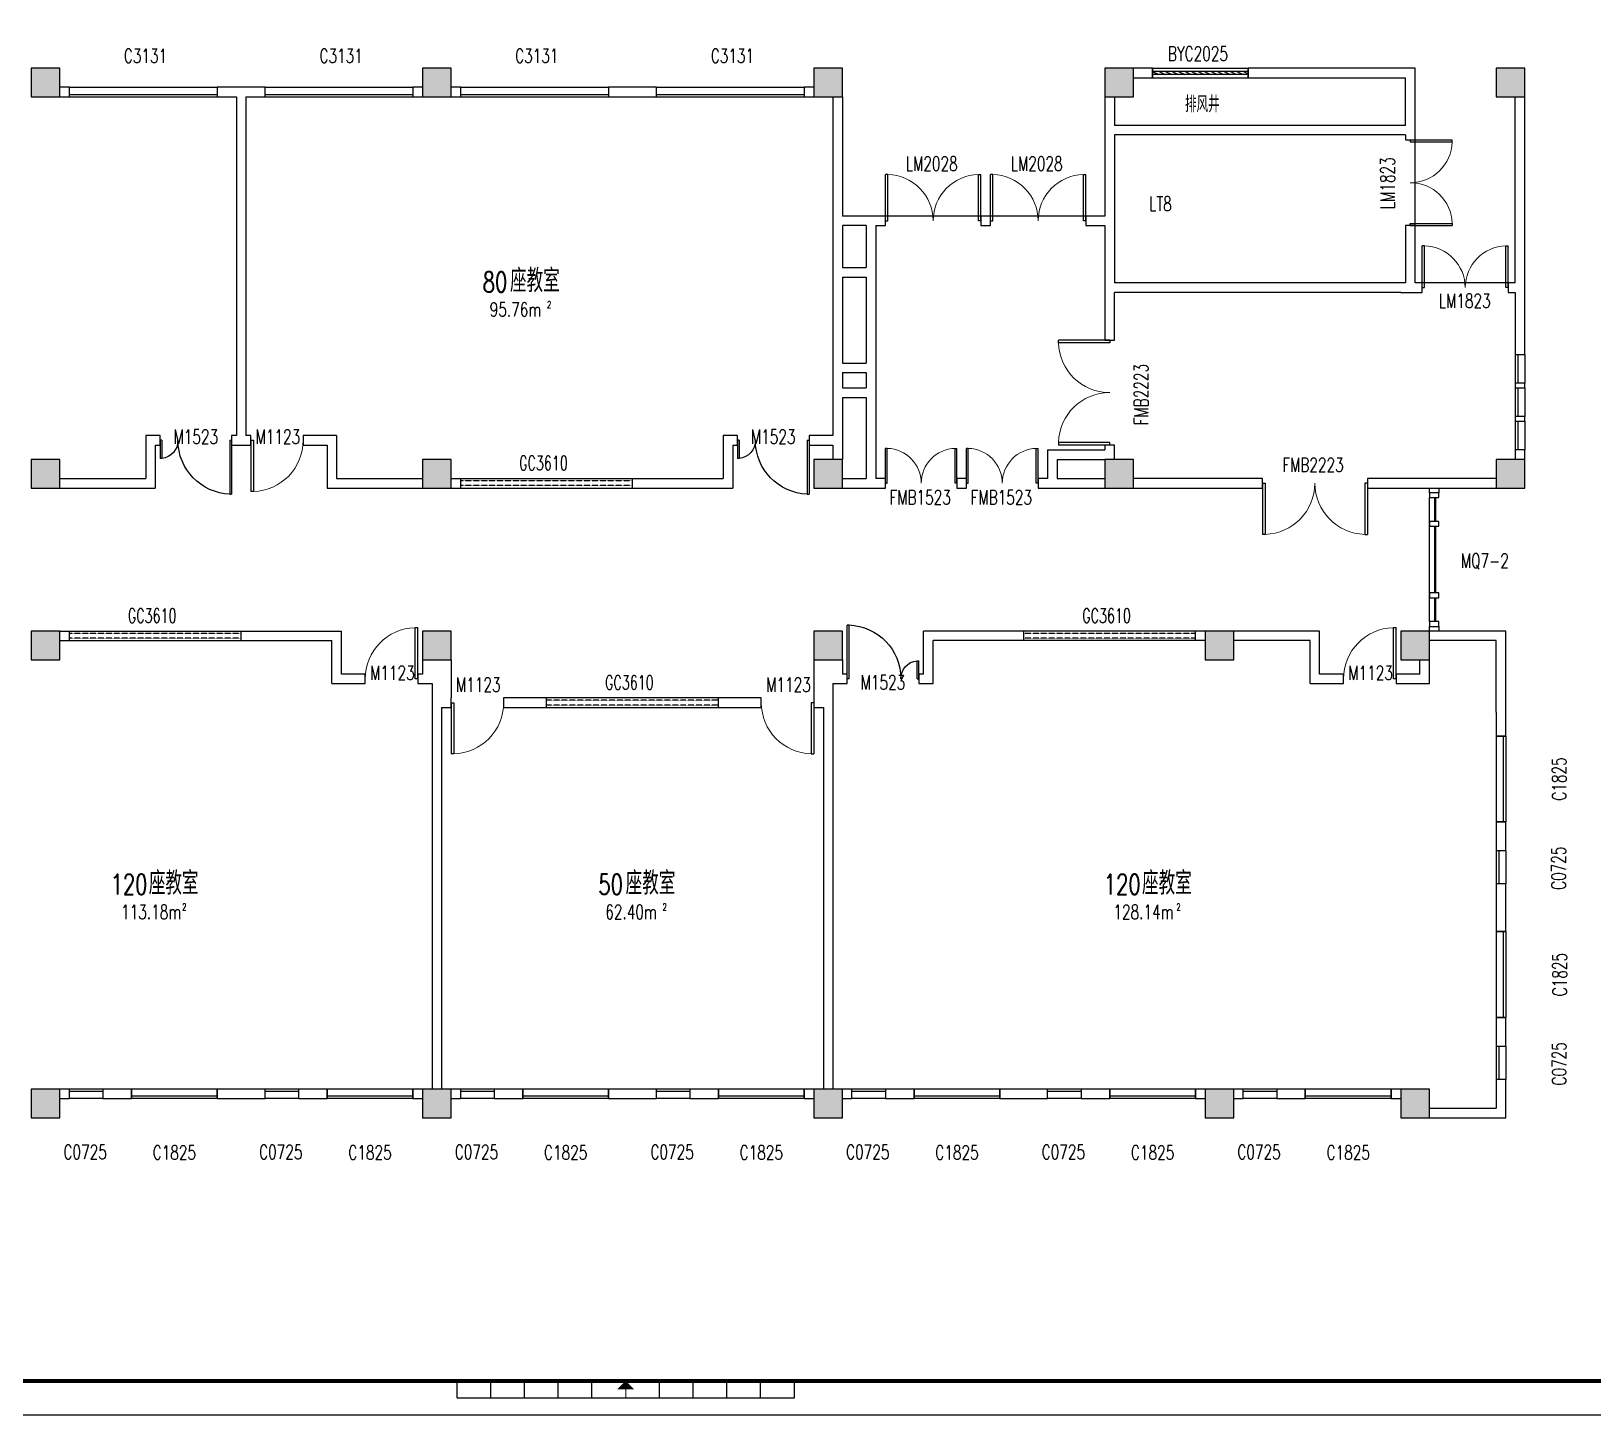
# Model space of a CAD drawing. Header units: millimetres. Extents: x 0 to 180559, y 0 to 202470.
# Drawn here: x 29574 to 62297, y 74857 to 103860 of the extents above; entities that cross this region are included whole.
import ezdxf
from ezdxf.enums import TextEntityAlignment as Align

# ---------------------------------------------------------------- set-up
doc = ezdxf.new("R2010")
doc.units = ezdxf.units.MM
doc.linetypes.add('DASH', pattern=[0.35, 0.25, -0.1])
for name, color, linetype in [('3T_BAR', 7, 'Continuous'), ('COLUMN', 242, 'Continuous'), ('CURTWALL', 122, 'Continuous'), ('DOOR', 242, 'Continuous'), ('DOOR_FIRE', 4, 'Continuous'), ('DOOR_FIRE_TEXT', 7, 'Continuous'), ('FRAME', 7, 'Continuous'), ('PUB_HATCH', 8, 'Continuous'), ('SPACE', 7, 'Continuous'), ('WALL', 152, 'Continuous'), ('WINDOW', 122, 'Continuous'), ('WINDOW_TEXT', 7, 'Continuous')]:
    doc.layers.add(name, color=color, linetype=linetype)
doc.styles.add('_TCH_SPACE', font='SIMPLEX', dxfattribs={"height": 5, "bigfont": 'GBCBIG'})
doc.styles.add('_TCH_WINDOW', font='SIMPLEX', dxfattribs={"height": 3.5, "bigfont": 'GBCBIG'})
doc.styles.add('TKZ1_tjhts.shx', font='tjromant.shx', dxfattribs={"bigfont": 'tjhts.shx'})
doc.styles.add('仿宋单线', font='tjromans.shx', dxfattribs={"width": 0.65, "bigfont": 'tjhztxt.shx'})

# ---------------------------------------------------------------- blocks, each defined once
blk = doc.blocks.new('TJAD_TK_A0_A')
at = {"layer": 'FRAME'}
for p, q in [((544.38, 5.11), (544.38, 10.11)), ((554.38, 5.11), (554.38, 10.11)), ((564.38, 5.11), (564.38, 10.11)), ((574.38, 5.11), (574.38, 10.11)), ((584.38, 5.11), (584.38, 10.11)), ((604.38, 5.11), (604.38, 10.11)), ((614.38, 5.11), (614.38, 10.11)), ((624.38, 5.11), (624.38, 10.11)), ((634.38, 5.11), (634.38, 10.11)), ((644.38, 5.11), (644.38, 10.11)), ((544.38, 5.11), (644.38, 5.11)), ((-0.12, 0.06), (1188.88, 0.06))]:
    blk.add_line(p, q, dxfattribs=at)
at = {"layer": 'FRAME', "const_width": 1.2}
blk.add_lwpolyline([(1178.88, 10.06), (1178.88, 831.06), (24.88, 831.06), (24.88, 10.06)], close=True, dxfattribs=at)
at = {"layer": 'FRAME', "const_width": 0.3}
blk.add_lwpolyline([(594.38, 7.61), (594.38, 5.11)], dxfattribs=at)
at = {"layer": 'FRAME'}
blk.add_solid([(596.88, 7.61), (591.88, 7.61), (594.38, 10.11)], dxfattribs=at)
at = {"style": 'TKZ1_tjhts.shx'}
for tag, p, height, flags in [('ClientChinese_001', (977.79, 443.57), 5, 8), ('ClientChinese_002', (1013.71, 434.65), 5, 8), ('DescriptionChineseA_001', (1089.55, 425.89), 3.6, 8), ('RevA', (1115.23, 424.56), 3, 8), ('ProjectNameChinese_001', (992.73, 296.22), 5, 8), ('SubProjectChinese_001', (1095.02, 282.68), 3, 8), ('SubProjectNo', (1158.66, 271.34), 3, 8), ('ApprovedBy', (1120.43, 250.26), 3.6, 8), ('ApprovedBySignPos', (1139.55, 247.78), 3.6, 9), ('ReviewedBy', (1120.43, 240.36), 3.6, 8), ('ReviewedBySignPos', (1139.55, 238.08), 3.6, 9), ('CheckedBy', (1120.43, 230.63), 3.6, 8), ('CheckedBySignPos', (1138.96, 228.13), 3.6, 9), ('PrincipalInCharge1', (1120.43, 219.88), 3.6, 8), ('PrincipalInCharge1SignPos', (1138.79, 217.18), 3.6, 9), ('PrincipalInCharge2', (1120.43, 210.44), 3.6, 8), ('PrincipalInCharge2SignPos', (1138.61, 207.69), 3.6, 9), ('DisciplineResponsible1', (1120.43, 200.15), 3.6, 8), ('DisciplineResponsible1SignPos', (1139.16, 197.4), 3.6, 9), ('DisciplineResponsible2', (1120.43, 190.13), 3.6, 8), ('DisciplineResponsible2SignPos', (1138.95, 187.58), 3.6, 9), ('DesignedBy1', (1120.43, 180.47), 3.6, 8), ('DesignedBy1SignPos', (1138.5, 177.67), 3.6, 9), ('DesignedBy2', (1120.43, 169.78), 3.6, 8), ('DesignedBy2SignPos', (1138.65, 167.23), 3.6, 9), ('DrawnBy', (1120.43, 160.19), 3.6, 8), ('DrawnBySignPos', (1138.65, 157.82), 3.6, 9), ('DisciplineChinese', (1119.24, 125.84), 3.6, 8), ('StageChinese', (1158.76, 125.37), 3.6, 8), ('DisciplineEnglish', (1119.42, 122.2), 2.2, 8), ('StageEnglish', (1158.94, 121.73), 2.2, 8), ('SheetNo', (1118.87, 114.03), 3, 8), ('Rev2', (1158.86, 113.56), 3, 8)]:
    blk.add_attdef(tag, p, '', height=height, dxfattribs=dict(at, flags=flags))
at = {"style": 'TKZ1_tjhts.shx', "width": 0.7, "flags": 8}
for tag, p, height in [('DateA', (1099.36, 424.56), 3), ('ProjectNo', (1119.31, 270.56), 3), ('ApprovedByDate', (1159.94, 250.39), 3.6), ('ReviewedByDate', (1159.94, 241), 3.6), ('CheckedByDate', (1159.94, 230.41), 3.6), ('PrincipalInCharge1Date', (1159.94, 220.36), 3.6), ('PrincipalInCharge2Date', (1159.94, 210.61), 3.6), ('DisciplineResponsible1Date', (1159.94, 200.05), 3.6), ('DisciplineResponsible2Date', (1159.94, 190.43), 3.6), ('DesignedBy1Date', (1159.94, 179.93), 3.6), ('DesignedBy2Date', (1159.94, 169.41), 3.6), ('DrawnByDate', (1159.94, 159.78), 3.6)]:
    blk.add_attdef(tag, p, '', height=height, dxfattribs=at)
at = {"style": 'TKZ1_tjhts.shx', "flags": 8}
for tag, height, p in [('DescriptionEnglishA', 2.2, (1150.82, 423.33)), ('ClientEnglish', 3, (1139.46, 390.63)), ('ProjectNameEnglish', 3, (1142.02, 290.26)), ('SubProjectEnglish', 2.2, (1148.76, 279.65)), ('SheetTitleEnglish', 3, (1142.79, 135.3))]:
    blk.add_attdef(tag, text='', height=height, dxfattribs=at).set_placement(p, align=Align.MIDDLE_CENTER)
at = {"style": 'TKZ1_tjhts.shx', "flags": 9}
for tag, p in [('Electricity3SignPos', (15.68, 269.92)), ('ELV3SignPos', (23.47, 269.59)), ('Electricity2SignPos', (15.71, 253.14)), ('Electricity1SignPos', (15.63, 237.78)), ('ELV2SignPos', (23.5, 252.81)), ('ELV1SignPos', (23.42, 237.46)), ('Power3SignPos', (23.18, 205.92)), ('HVAC3SignPos', (14.96, 205.89)), ('HVAC2SignPos', (15.13, 189.18)), ('Power2SignPos', (23.38, 189.51)), ('Power1SignPos', (23.75, 173.22)), ('HVAC1SignPos', (15.89, 173.16)), ('Plumbing3SignPos', (16.07, 141.15)), ('Structure7SignPos', (23.2, 141.11)), ('Plumbing2SignPos', (14.83, 125.62)), ('Structure6SignPos', (23, 125.87)), ('Structure5SignPos', (23, 110.08)), ('Plumbing1SignPos', (15.66, 109.11)), ('Structure4SignPos', (23, 93.78)), ('Architecture3SignPos', (16.07, 77.07)), ('Structure3SignPos', (22.74, 77.47)), ('Architecture2SignPos', (15.8, 61.24)), ('Structure2SignPos', (23.12, 62.01)), ('Architecture1SignPos', (16.88, 45.06)), ('Structure1SignPos', (23.11, 45.86))]:
    blk.add_attdef(tag, p, '', height=2.5, rotation=90, dxfattribs=at)
at = {"style": 'TKZ1_tjhts.shx', "flags": 8}
blk.add_attdef('SheetTitleChinese', text='', height=5, dxfattribs=at).set_placement((1140.42, 148.12), align=Align.TOP_CENTER)
blk = doc.blocks.new('WD-HIGH')
at = {"layer": 'WINDOW'}
for p, q in [((1050564, 1525426), (1050564, 1525626)), ((1054164, 1525426), (1054164, 1525626))]:
    blk.add_line(p, q, dxfattribs=at)
at = {"layer": 'WINDOW', "linetype": 'DASH', "extrusion": (0, 0, -1)}
for p, q in [((1054164, 1525576), (1050564, 1525576)), ((1054164, 1525476), (1050564, 1525476))]:
    blk.add_line(p, q, dxfattribs=at)
at = {"layer": 'WINDOW_TEXT', "style": '仿宋单线', "width": 0.65}
blk.add_text('GC3610', height=300, dxfattribs=at).set_placement((1051788, 1525799))
blk = doc.blocks.new('$WINLIB2D$00000004')
at = {"color": 0}
for points in [[(-0.5, 0.5), (-0.5, -0.5)], [(-0.5, 0.5), (0.5, 0.5)], [(0.5, -0.5), (0.5, 0.5)], [(-0.5, 0.241), (0.5, 0.241)], [(-0.5, -0.5), (0.5, -0.5)]]:
    blk.add_lwpolyline(points, dxfattribs=at)
blk = doc.blocks.new('$DorLib2D$00000002')
for p, q in [((-0.5, 0), (-0.5, 0.4875)), ((-0.475, 0.4875), (-0.5, 0.4875)), ((-0.475, 0), (-0.475, 0.4875)), ((0.475, 0), (0.475, 0.4875)), ((0.475, 0.4875), (0.5, 0.4875)), ((0.5, 0), (0.5, 0.4875)), ((-0.5, 0), (-0.475, 0)), ((0.5, 0), (0.475, 0))]:
    blk.add_line(p, q)
at = {"lineweight": 13}
for centre, start, end in [((-0.4875, 0), 0, 88.53072), ((0.4875, 0), 91.46928, 180)]:
    blk.add_arc(centre, 0.4875, start, end, dxfattribs=at)
blk = doc.blocks.new('_FZH')
blk.add_lwpolyline([(-0.5, -0.5), (0.5, -0.5), (0.5, 0.5), (-0.5, 0.5)], close=True)
at = {"layer": 'PUB_HATCH'}
blk.add_solid([(-0.5, -0.5), (0.5, -0.5), (-0.5, 0.5), (0.5, 0.5)], dxfattribs=at)
blk = doc.blocks.new('$DorLib2D$00000001')
for p, q in [((0.45, 0.975), (0.5, 0.975)), ((0.45, 0), (0.45, 0.975)), ((0.5, 0), (0.5, 0.975)), ((0.5, 0), (0.45, 0))]:
    blk.add_line(p, q)
at = {"lineweight": 13}
blk.add_arc((0.475, 0), 0.975, 91.4693, 180, dxfattribs=at)
blk = doc.blocks.new('$DorLib2D$00000225')
at = {"color": 0}
for p, q in [((0.475, -0.001), (0.475, 0.752)), ((0.475, 0.752), (0.5, 0.752)), ((0.5, -0.001), (0.5, 0.752)), ((-0.5, 0), (-0.5, 0.252)), ((-0.475, 0.252), (-0.5, 0.252)), ((-0.475, 0), (-0.475, 0.252)), ((-0.475, 0), (-0.5, 0)), ((0.475, -0.001), (0.5, -0.001))]:
    blk.add_line(p, q, dxfattribs=at)
for centre, radius, start, end in [((0.505, -0.002), 0.755, 92.2493, 179.7238), ((-0.501, 0.003), 0.251, 359.7899, 84.0974)]:
    blk.add_arc(centre, radius, start, end, dxfattribs=at)
blk = doc.blocks.new('$WINLIB2D$00000039')
at = {"color": 0}
for points in [[(-0.5, 0.5), (-0.5, -0.5)], [(0.5, 0.5), (-0.5, 0.5)], [(0.5, -0.5), (0.5, 0.5)], [(-0.5, 0.167), (0.5, 0.167)], [(-0.384, -0.167), (-0.448, 0.167)], [(-0.316, -0.167), (-0.38, 0.167)], [(-0.248, -0.167), (-0.312, 0.167)], [(-0.18, -0.167), (-0.244, 0.167)], [(-0.112, -0.167), (-0.176, 0.167)], [(-0.044, -0.167), (-0.108, 0.167)], [(0.024, -0.167), (-0.04, 0.167)], [(0.092, -0.167), (0.028, 0.167)], [(0.16, -0.167), (0.096, 0.167)], [(0.228, -0.167), (0.164, 0.167)], [(0.296, -0.167), (0.232, 0.167)], [(0.364, -0.167), (0.3, 0.167)], [(0.432, -0.167), (0.368, 0.167)], [(0.5, -0.167), (0.436, 0.167)], [(-0.452, -0.167), (-0.5, 0.084)], [(-0.5, -0.167), (0.5, -0.167)], [(0.5, -0.5), (-0.5, -0.5)]]:
    blk.add_lwpolyline(points, dxfattribs=at)

msp = doc.modelspace()

# ---------------------------------------------------------------- linework, layer by layer
at = {"layer": '3T_BAR'}
for p, q in [((58874, 94185), (58874, 94085)), ((59074, 94185), (58874, 94185)), ((58874, 94085), (59074, 94085)), ((59074, 94085), (59074, 94185)), ((58874, 93585), (58874, 93485)), ((59074, 93585), (58874, 93585)), ((58874, 93485), (59074, 93485)), ((59074, 93485), (59074, 93585)), ((58874, 92085), (58874, 91985)), ((59074, 92085), (58874, 92085)), ((58874, 91985), (59074, 91985)), ((59074, 91985), (59074, 92085)), ((58874, 91485), (58874, 91385)), ((59074, 91485), (58874, 91485)), ((58874, 91385), (59074, 91385)), ((59074, 91385), (59074, 91485))]:
    msp.add_line(p, q, dxfattribs=at)
at = {"layer": '3T_BAR', "ltscale": 20}
msp.add_line((58874, 91485), (58874, 94085), dxfattribs=at)
for points in [[(58874, 94285), (59074, 94285), (59074, 94185), (58874, 94185)], [(58874, 91385), (59074, 91385), (59074, 91285), (58874, 91285)]]:
    msp.add_lwpolyline(points, close=True, dxfattribs=at)
at = {"layer": 'CURTWALL'}
for p, q in [((58979, 94085), (58979, 93585)), ((58999, 94085), (58999, 93585)), ((58979, 93485), (58979, 92085)), ((58999, 93485), (58999, 92085)), ((58979, 91985), (58979, 91485)), ((58999, 91985), (58999, 91485))]:
    msp.add_line(p, q, dxfattribs=at)
at = {"layer": 'WALL'}
for p, q in [((53074, 103085), (52674, 103085)), ((53074, 102885), (53074, 103085)), ((58574, 103085), (55074, 103085)), ((55074, 103085), (55074, 102885)), ((58574, 101805), (58574, 103085)), ((52674, 102885), (53074, 102885)), ((55074, 102885), (58374, 102885)), ((58374, 101885), (58374, 102885)), ((30374, 102685), (30174, 102685)), ((30174, 102485), (30374, 102485)), ((30374, 102485), (30374, 102685)), ((33974, 102685), (33474, 102685)), ((33474, 102685), (33474, 102485)), ((33474, 102485), (33874, 102485)), ((33874, 102485), (33874, 95385)), ((34474, 102685), (33974, 102685)), ((34074, 102485), (34074, 95385)), ((34074, 102485), (34474, 102485)), ((34474, 102485), (34474, 102685)), ((37774, 102685), (37574, 102685)), ((37574, 102685), (37574, 102485)), ((37574, 102485), (37774, 102485)), ((38574, 102685), (38374, 102685)), ((38374, 102485), (38574, 102485)), ((38574, 102485), (38574, 102685)), ((42674, 102685), (41674, 102685)), ((41674, 102685), (41674, 102485)), ((41674, 102485), (42674, 102485)), ((42674, 102485), (42674, 102685)), ((45974, 102685), (45774, 102685)), ((45774, 102685), (45774, 102485)), ((45774, 102485), (45974, 102485)), ((46374, 102485), (46374, 99885)), ((46574, 102485), (46574, 99985)), ((52074, 102485), (52074, 101805)), ((52274, 102485), (52274, 101885)), ((60674, 98585), (60674, 102485)), ((60874, 98485), (60874, 102485)), ((52074, 101805), (52074, 99985)), ((58374, 101885), (52274, 101885)), ((58574, 101585), (58574, 101805)), ((58374, 101685), (52274, 101685)), ((52274, 101685), (52274, 99885)), ((58374, 101685), (58374, 101585)), ((58374, 101585), (58574, 101585)), ((46374, 99885), (46374, 98805)), ((46974, 99985), (46574, 99985)), ((47474, 99985), (46974, 99985)), ((47474, 99785), (47474, 99985)), ((49674, 99985), (49474, 99985)), ((49474, 99985), (49474, 99785)), ((49674, 99785), (49674, 99985)), ((52074, 99985), (51674, 99985)), ((51674, 99985), (51674, 99785)), ((52274, 99885), (52274, 98585)), ((46574, 99785), (46574, 98905)), ((47074, 99785), (46574, 99785)), ((47074, 99785), (47074, 98905)), ((47274, 99785), (47474, 99785)), ((47274, 99785), (47274, 98805)), ((49474, 99785), (49674, 99785)), ((51674, 99785), (52074, 99785)), ((52074, 99785), (52074, 98485)), ((58574, 99785), (58374, 99785)), ((58374, 99785), (58374, 98585)), ((58574, 98585), (58574, 99785)), ((46574, 98905), (47074, 98905)), ((46374, 98805), (46374, 96805)), ((46574, 98705), (47074, 98705)), ((46574, 98705), (46574, 96905)), ((47074, 98705), (47074, 96905)), ((47274, 98805), (47274, 97405)), ((58374, 98585), (52274, 98585)), ((58724, 98585), (58574, 98585)), ((58724, 98385), (58724, 98585)), ((60674, 98585), (60524, 98585)), ((60524, 98585), (60524, 98385)), ((52074, 98485), (52074, 97385)), ((52274, 97385), (52274, 98385)), ((58274, 98385), (52274, 98385)), ((58274, 98385), (58724, 98385)), ((60524, 98385), (60674, 98385)), ((60674, 98385), (60674, 97085)), ((60874, 97085), (60874, 98485)), ((47274, 97405), (47274, 96805)), ((52074, 97385), (52274, 97385)), ((46574, 96905), (47074, 96905)), ((60674, 97085), (60874, 97085)), ((46374, 96805), (46374, 96285)), ((46574, 96705), (46934, 96705)), ((46574, 96705), (46574, 96385)), ((46934, 96705), (47074, 96705)), ((47074, 96705), (47074, 96385)), ((47274, 96805), (47274, 96285)), ((46374, 96285), (46374, 95385)), ((46574, 96385), (47074, 96385)), ((47274, 96285), (47274, 94485)), ((60874, 96485), (60674, 96485)), ((60674, 96485), (60674, 96385)), ((60674, 96385), (60874, 96385)), ((60874, 96385), (60874, 96485)), ((46574, 96185), (47074, 96185)), ((46574, 96185), (46574, 95285)), ((47074, 96185), (47074, 94485)), ((60874, 95785), (60674, 95785)), ((60674, 95785), (60674, 95685)), ((60674, 95685), (60874, 95685)), ((60874, 95685), (60874, 95785)), ((32274, 95385), (31974, 95385)), ((31974, 95385), (31974, 94485)), ((32274, 95185), (32274, 95385)), ((33874, 95385), (33774, 95385)), ((33774, 95385), (33774, 95185)), ((34174, 95385), (34074, 95385)), ((34174, 95185), (34174, 95385)), ((35974, 95385), (35274, 95385)), ((35274, 95385), (35274, 95185)), ((35974, 95385), (35974, 94485)), ((44374, 95385), (44074, 95385)), ((44074, 95385), (44074, 94485)), ((44374, 95185), (44374, 95385)), ((46374, 95385), (45874, 95385)), ((45874, 95385), (45874, 95185)), ((46574, 95285), (46574, 94885)), ((32174, 95185), (32274, 95185)), ((32174, 95185), (32174, 94285)), ((33774, 95185), (33974, 95185)), ((33974, 95185), (34174, 95185)), ((35274, 95185), (35774, 95185)), ((35774, 95185), (35774, 94285)), ((44274, 95185), (44374, 95185)), ((44274, 95185), (44274, 94285)), ((45874, 95185), (46374, 95185)), ((46374, 95185), (46374, 94885)), ((50874, 95085), (52074, 95085)), ((50874, 95085), (50874, 94485)), ((52274, 95185), (52074, 95185)), ((52074, 95185), (52074, 95085)), ((52274, 94885), (52274, 95185)), ((60874, 95085), (60674, 95085)), ((60674, 95085), (60674, 94885)), ((60874, 94885), (60874, 95085)), ((51074, 94885), (52074, 94885)), ((51074, 94885), (51074, 94485)), ((30174, 94485), (31974, 94485)), ((30174, 94285), (32174, 94285)), ((35774, 94285), (37774, 94285)), ((35974, 94485), (37774, 94485)), ((38374, 94485), (44074, 94485)), ((38374, 94285), (44274, 94285)), ((46574, 94485), (47074, 94485)), ((46574, 94285), (46974, 94285)), ((46974, 94285), (47474, 94285)), ((47474, 94485), (47274, 94485)), ((47474, 94285), (47474, 94485)), ((49174, 94485), (48974, 94485)), ((48974, 94485), (48974, 94285)), ((48974, 94285), (49174, 94285)), ((49174, 94285), (49174, 94485)), ((50874, 94485), (50674, 94485)), ((50674, 94485), (50674, 94285)), ((50674, 94285), (51174, 94285)), ((51074, 94485), (52074, 94485)), ((51174, 94285), (52074, 94285)), ((55374, 94485), (52674, 94485)), ((52674, 94285), (55374, 94285)), ((55374, 94285), (55374, 94485)), ((60274, 94485), (57574, 94485)), ((57574, 94485), (57574, 94285)), ((57574, 94285), (60274, 94285)), ((30174, 91285), (36074, 91285)), ((30174, 91085), (35874, 91085)), ((35874, 90185), (35874, 91085)), ((36074, 90385), (36074, 91285)), ((48274, 90385), (48274, 91285)), ((54174, 91285), (48274, 91285)), ((48474, 90185), (48474, 91085)), ((54174, 91085), (48474, 91085)), ((56574, 91285), (54774, 91285)), ((56374, 91085), (54774, 91085)), ((56374, 90185), (56374, 91085)), ((56574, 90385), (56574, 91285)), ((60474, 91285), (58874, 91285)), ((60274, 91085), (58874, 91085)), ((60274, 89585), (60274, 91085)), ((60474, 89585), (60474, 91285)), ((37774, 90685), (37774, 90385)), ((38374, 90685), (38374, 90285)), ((45974, 90685), (45974, 90285)), ((46574, 90685), (46574, 90385)), ((58674, 90385), (58674, 90685)), ((58874, 90185), (58874, 90685)), ((36574, 90385), (36074, 90385)), ((36574, 90185), (36574, 90385)), ((37774, 90385), (37674, 90385)), ((37674, 90385), (37674, 90185)), ((46674, 90385), (46574, 90385)), ((46674, 90185), (46674, 90385)), ((48274, 90385), (48174, 90385)), ((48174, 90385), (48174, 90185)), ((57074, 90385), (56574, 90385)), ((57074, 90185), (57074, 90385)), ((58674, 90385), (58174, 90385)), ((58174, 90385), (58174, 90185)), ((35874, 90185), (36574, 90185)), ((37674, 90185), (37974, 90185)), ((37974, 90185), (37974, 89585)), ((38374, 90285), (38374, 89885)), ((45974, 90285), (45974, 89885)), ((46374, 90185), (46674, 90185)), ((46374, 90185), (46374, 89585)), ((48174, 90185), (48474, 90185)), ((56374, 90185), (57074, 90185)), ((58174, 90185), (58874, 90185)), ((38174, 89685), (38374, 89685)), ((38174, 89685), (38174, 81685)), ((38374, 89685), (38374, 89885)), ((44874, 89885), (39474, 89885)), ((39474, 89885), (39474, 89685)), ((39474, 89685), (44874, 89685)), ((44874, 89685), (44874, 89885)), ((45974, 89885), (45974, 89685)), ((45974, 89685), (46174, 89685)), ((46174, 89685), (46174, 81685)), ((37974, 89585), (37974, 81685)), ((46374, 89585), (46374, 81685)), ((60274, 89585), (60274, 89085)), ((60474, 89085), (60474, 89585)), ((60274, 89085), (60474, 89085)), ((60474, 87285), (60274, 87285)), ((60274, 87285), (60274, 86685)), ((60474, 86685), (60474, 87285)), ((60274, 86685), (60474, 86685)), ((60474, 85985), (60274, 85985)), ((60274, 85985), (60274, 84985)), ((60474, 84985), (60474, 85985)), ((60274, 84985), (60474, 84985)), ((60474, 83185), (60274, 83185)), ((60274, 83185), (60274, 82585)), ((60474, 82585), (60474, 83185)), ((60274, 82585), (60474, 82585)), ((60474, 81885), (60274, 81885)), ((60274, 81885), (60274, 81285)), ((60474, 81085), (60474, 81885)), ((30374, 81685), (30174, 81685)), ((30174, 81485), (30374, 81485)), ((30374, 81485), (30374, 81685)), ((31674, 81685), (31074, 81685)), ((31074, 81685), (31074, 81485)), ((31074, 81485), (31674, 81485)), ((31674, 81485), (31674, 81685)), ((34474, 81685), (33474, 81685)), ((33474, 81685), (33474, 81485)), ((33474, 81485), (34474, 81485)), ((34474, 81485), (34474, 81685)), ((35774, 81685), (35174, 81685)), ((35174, 81685), (35174, 81485)), ((35174, 81485), (35774, 81485)), ((35774, 81485), (35774, 81685)), ((37774, 81685), (37574, 81685)), ((37574, 81685), (37574, 81485)), ((37574, 81485), (37774, 81485)), ((38574, 81685), (38374, 81685)), ((38374, 81485), (38574, 81485)), ((38574, 81485), (38574, 81685)), ((39874, 81685), (39274, 81685)), ((39274, 81685), (39274, 81485)), ((39274, 81485), (39874, 81485)), ((39874, 81485), (39874, 81685)), ((42674, 81685), (41674, 81685)), ((41674, 81685), (41674, 81485)), ((41674, 81485), (42674, 81485)), ((42674, 81485), (42674, 81685)), ((43974, 81685), (43374, 81685)), ((43374, 81685), (43374, 81485)), ((43374, 81485), (43974, 81485)), ((43974, 81485), (43974, 81685)), ((45974, 81685), (45774, 81685)), ((45774, 81685), (45774, 81485)), ((45774, 81485), (45974, 81485)), ((46774, 81685), (46574, 81685)), ((46574, 81485), (46774, 81485)), ((46774, 81485), (46774, 81685)), ((48074, 81685), (47474, 81685)), ((47474, 81685), (47474, 81485)), ((47474, 81485), (48074, 81485)), ((48074, 81485), (48074, 81685)), ((50874, 81685), (49874, 81685)), ((49874, 81685), (49874, 81485)), ((49874, 81485), (50874, 81485)), ((50874, 81485), (50874, 81685)), ((52174, 81685), (51574, 81685)), ((51574, 81685), (51574, 81485)), ((51574, 81485), (52174, 81485)), ((52174, 81485), (52174, 81685)), ((54174, 81685), (53974, 81685)), ((53974, 81685), (53974, 81485)), ((53974, 81485), (54174, 81485)), ((54974, 81685), (54774, 81685)), ((54774, 81485), (54974, 81485)), ((54974, 81485), (54974, 81685)), ((56274, 81685), (55674, 81685)), ((55674, 81685), (55674, 81485)), ((55674, 81485), (56274, 81485)), ((56274, 81485), (56274, 81685)), ((58274, 81685), (58074, 81685)), ((58074, 81685), (58074, 81485)), ((58074, 81485), (58274, 81485)), ((58874, 81285), (60274, 81285)), ((58874, 81085), (60474, 81085))]:
    msp.add_line(p, q, dxfattribs=at)
at = {"layer": 'WINDOW'}
for p, q in [((58574, 99785), (58574, 101585)), ((49474, 99985), (47474, 99985)), ((51674, 99985), (49674, 99985)), ((60524, 98585), (58724, 98585))]:
    msp.add_line(p, q, dxfattribs=at)

# ---------------------------------------------------------------- block references
at = {"layer": 'COLUMN', "xscale": 600, "yscale": 600, "zscale": 600}
for p in [(29874, 102785), (38074, 102785), (46274, 102785), (29874, 94585), (38074, 94585), (46274, 94585), (29874, 90985), (38074, 90985), (46274, 90985), (54474, 90985), (58574, 90985), (29874, 81385), (38074, 81385), (46274, 81385), (54474, 81385), (58574, 81385)]:
    msp.add_blockref('_FZH', p, dxfattribs=at)
at = {"layer": 'COLUMN', "xscale": 600, "yscale": 600, "zscale": 600, "rotation": 90}
for p in [(52374, 102785), (60574, 102785), (52374, 94585), (60574, 94585)]:
    msp.add_blockref('_FZH', p, dxfattribs=at)
at = {"layer": 'DOOR'}
ref = msp.add_blockref('$DorLib2D$00000002', (58474, 100685), dxfattribs=dict(at, xscale=-1800, yscale=-1800, zscale=-1800, rotation=89.9999999998585))
ref.add_attrib('A', 'LM1823', (58148, 100130), dxfattribs={"layer": 'WINDOW_TEXT', "ltscale": 20, "height": 297.5, "rotation": 90, "style": '_TCH_WINDOW', "width": 0.705882})
ref = msp.add_blockref('$DorLib2D$00000002', (48474, 99885), dxfattribs=dict(at, xscale=2000, yscale=-2000, zscale=2000, rotation=180))
ref.add_attrib('A', 'LM2028', (47899, 100935), dxfattribs={"layer": 'WINDOW_TEXT', "ltscale": 20, "height": 297.5, "style": '_TCH_WINDOW', "width": 0.705882})
ref = msp.add_blockref('$DorLib2D$00000002', (50674, 99885), dxfattribs=dict(at, xscale=2000, yscale=-2000, zscale=2000, rotation=180))
ref.add_attrib('A', 'LM2028', (50099, 100937), dxfattribs={"layer": 'WINDOW_TEXT', "ltscale": 20, "height": 297.5, "style": '_TCH_WINDOW', "width": 0.705882})
ref = msp.add_blockref('$DorLib2D$00000002', (59624, 98485), dxfattribs=dict(at, xscale=1800, yscale=-1800, zscale=1800, rotation=179.9999999997506))
ref.add_attrib('A', 'LM1823', (59069, 98061), dxfattribs={"layer": 'WINDOW_TEXT', "ltscale": 20, "height": 297.5, "rotation": 360, "style": '_TCH_WINDOW', "width": 0.705882})
ref = msp.add_blockref('$DorLib2D$00000225', (33024, 95285), dxfattribs=dict(at, xscale=-1500, yscale=1500, zscale=-1500, rotation=180))
ref.add_attrib('A', 'M1523', (32554, 95211), dxfattribs={"layer": 'WINDOW_TEXT', "ltscale": 20, "height": 297.5, "style": '_TCH_WINDOW', "width": 0.705882})
ref = msp.add_blockref('$DorLib2D$00000001', (34724, 95285), dxfattribs=dict(at, xscale=-1100, yscale=-1100, zscale=-1100))
ref.add_attrib('A', 'M1123', (34274, 95211), dxfattribs={"layer": 'WINDOW_TEXT', "ltscale": 20, "height": 297.5, "style": '_TCH_WINDOW', "width": 0.705882})
ref = msp.add_blockref('$DorLib2D$00000001', (37124, 90285), dxfattribs=dict(at, xscale=-1100, yscale=-1100, zscale=-1100, rotation=180))
ref.add_attrib('A', 'M1123', (36674, 90261), dxfattribs={"layer": 'WINDOW_TEXT', "ltscale": 20, "height": 297.5, "style": '_TCH_WINDOW', "width": 0.705882})
ref = msp.add_blockref('$DorLib2D$00000225', (47424, 90285), dxfattribs=dict(at, xscale=-1500, yscale=1500, zscale=-1500))
ref.add_attrib('A', 'M1523', (46954, 90061), dxfattribs={"layer": 'WINDOW_TEXT', "ltscale": 20, "height": 297.5, "style": '_TCH_WINDOW', "width": 0.705882})
ref = msp.add_blockref('$DorLib2D$00000001', (57624, 90285), dxfattribs=dict(at, xscale=-1100, yscale=-1100, zscale=-1100, rotation=180))
ref.add_attrib('A', 'M1123', (57174, 90261), dxfattribs={"layer": 'WINDOW_TEXT', "ltscale": 20, "height": 297.5, "style": '_TCH_WINDOW', "width": 0.705882})
ref = msp.add_blockref('$DorLib2D$00000001', (38924, 89785), dxfattribs=dict(at, xscale=1100, yscale=1100, zscale=1100, rotation=180))
ref.add_attrib('A', 'M1123', (38474, 90012), dxfattribs={"layer": 'WINDOW_TEXT', "ltscale": 20, "height": 297.5, "style": '_TCH_WINDOW', "width": 0.705882})
ref = msp.add_blockref('$DorLib2D$00000001', (45424, 89785), dxfattribs=dict(at, xscale=-1100, yscale=1100, zscale=-1100, rotation=180))
ref.add_attrib('A', 'M1123', (44974, 90012), dxfattribs={"layer": 'WINDOW_TEXT', "ltscale": 20, "height": 297.5, "style": '_TCH_WINDOW', "width": 0.705882})
at = {"layer": 'DOOR_FIRE'}
ref = msp.add_blockref('$DorLib2D$00000002', (52174, 96285), dxfattribs=dict(at, xscale=-2200, yscale=-2200, zscale=200, rotation=270))
ref.add_attrib('A', 'FMB2223', (52983, 95600), dxfattribs={"layer": 'DOOR_FIRE_TEXT', "ltscale": 20, "height": 297.5, "rotation": 90, "style": '_TCH_WINDOW', "width": 0.705882})
ref = msp.add_blockref('$DorLib2D$00000002', (48224, 94385), dxfattribs=dict(at, xscale=1500, yscale=1500, zscale=200))
ref.add_attrib('A', 'FMB1523', (47559, 93940), dxfattribs={"layer": 'DOOR_FIRE_TEXT', "ltscale": 20, "height": 297.5, "style": '_TCH_WINDOW', "width": 0.705882})
ref = msp.add_blockref('$DorLib2D$00000002', (49924, 94385), dxfattribs=dict(at, xscale=1500, yscale=1500, zscale=200))
ref.add_attrib('A', 'FMB1523', (49259, 93940), dxfattribs={"layer": 'DOOR_FIRE_TEXT', "ltscale": 20, "height": 297.5, "style": '_TCH_WINDOW', "width": 0.705882})
ref = msp.add_blockref('$DorLib2D$00000002', (56474, 94385), dxfattribs=dict(at, xscale=-2200, yscale=-2200, zscale=200))
ref.add_attrib('A', 'FMB2223', (55791, 94623), dxfattribs={"layer": 'DOOR_FIRE_TEXT', "ltscale": 20, "height": 297.5, "style": '_TCH_WINDOW', "width": 0.705882})
at = {"layer": 'FRAME', "xscale": 70.7, "yscale": 70.7, "zscale": 70.7}
msp.add_blockref('TJAD_TK_A0_A', (9, 74853), dxfattribs=at)
at = {"layer": 'WINDOW'}
ref = msp.add_blockref('$WINLIB2D$00000004', (31924, 102585), dxfattribs=dict(at, xscale=-3100, yscale=200, zscale=-3100, rotation=180))
ref.add_attrib('A', 'C3131', (31514, 103196), dxfattribs={"layer": 'WINDOW_TEXT', "ltscale": 20, "height": 297.5, "style": '_TCH_WINDOW', "width": 0.705882})
ref = msp.add_blockref('$WINLIB2D$00000004', (36024, 102585), dxfattribs=dict(at, xscale=-3100, yscale=200, zscale=-3100, rotation=180))
ref.add_attrib('A', 'C3131', (35614, 103196), dxfattribs={"layer": 'WINDOW_TEXT', "ltscale": 20, "height": 297.5, "style": '_TCH_WINDOW', "width": 0.705882})
ref = msp.add_blockref('$WINLIB2D$00000004', (40124, 102585), dxfattribs=dict(at, xscale=-3100, yscale=200, zscale=-3100, rotation=180.000000000013))
ref.add_attrib('A', 'C3131', (39714, 103196), dxfattribs={"layer": 'WINDOW_TEXT', "ltscale": 20, "height": 297.5, "style": '_TCH_WINDOW', "width": 0.705882})
ref = msp.add_blockref('$WINLIB2D$00000004', (44224, 102585), dxfattribs=dict(at, xscale=-3100, yscale=200, zscale=-3100, rotation=180.000000000013))
ref.add_attrib('A', 'C3131', (43814, 103196), dxfattribs={"layer": 'WINDOW_TEXT', "ltscale": 20, "height": 297.5, "style": '_TCH_WINDOW', "width": 0.705882})
ref = msp.add_blockref('$WINLIB2D$00000039', (54074, 102985), dxfattribs=dict(at, xscale=2000, yscale=200, zscale=2000, rotation=180))
ref.add_attrib('A', 'BYC2025', (53394, 103241), dxfattribs={"layer": 'WINDOW_TEXT', "ltscale": 20, "height": 297.5, "style": '_TCH_WINDOW', "width": 0.705882})
at = {"layer": 'WINDOW', "xscale": -600, "yscale": 200, "zscale": -600, "rotation": 90}
for p in [(60774, 96785), (60774, 96085), (60774, 95385)]:
    msp.add_blockref('$WINLIB2D$00000004', p, dxfattribs=at)
at = {"layer": 'WINDOW'}
ref = msp.add_blockref('$DorLib2D$00000225', (45124, 95285), dxfattribs=dict(at, xscale=-1500, yscale=1500, zscale=-1500, rotation=180))
ref.add_attrib('A', 'M1523', (44654, 95211), dxfattribs={"layer": 'WINDOW_TEXT', "ltscale": 20, "height": 297.5, "style": '_TCH_WINDOW', "width": 0.705882})
for p in [(-1011989, -1431141), (-1020189, -1434341), (-1000189, -1434341), (-1010189, -1435741)]:
    msp.add_blockref('WD-HIGH', p, dxfattribs=at)
ref = msp.add_blockref('$WINLIB2D$00000004', (60374, 88185), dxfattribs=dict(at, xscale=-1800, yscale=-200, zscale=-1800, rotation=90))
ref.add_attrib('A', 'C1825', (61741, 87730), dxfattribs={"layer": 'WINDOW_TEXT', "ltscale": 20, "height": 297.5, "rotation": 90, "style": '_TCH_WINDOW', "width": 0.705882})
ref = msp.add_blockref('$WINLIB2D$00000004', (60374, 86335), dxfattribs=dict(at, xscale=-700, yscale=200, zscale=-700, rotation=90))
ref.add_attrib('A', 'C0725', (61730, 85860), dxfattribs={"layer": 'WINDOW_TEXT', "ltscale": 20, "height": 297.5, "rotation": 90, "style": '_TCH_WINDOW', "width": 0.705882})
ref = msp.add_blockref('$WINLIB2D$00000004', (60374, 84085), dxfattribs=dict(at, xscale=-1800, yscale=-200, zscale=-1800, rotation=90))
ref.add_attrib('A', 'C1825', (61753, 83630), dxfattribs={"layer": 'WINDOW_TEXT', "ltscale": 20, "height": 297.5, "rotation": 90, "style": '_TCH_WINDOW', "width": 0.705882})
ref = msp.add_blockref('$WINLIB2D$00000004', (60374, 82235), dxfattribs=dict(at, xscale=-700, yscale=200, zscale=-700, rotation=90))
ref.add_attrib('A', 'C0725', (61742, 81760), dxfattribs={"layer": 'WINDOW_TEXT', "ltscale": 20, "height": 297.5, "rotation": 90, "style": '_TCH_WINDOW', "width": 0.705882})
ref = msp.add_blockref('$WINLIB2D$00000004', (30724, 81585), dxfattribs=dict(at, xscale=-700, yscale=200, zscale=-700))
ref.add_attrib('A', 'C0725', (30249, 80217), dxfattribs={"layer": 'WINDOW_TEXT', "ltscale": 20, "height": 297.5, "style": '_TCH_WINDOW', "width": 0.705882})
ref = msp.add_blockref('$WINLIB2D$00000004', (32574, 81585), dxfattribs=dict(at, xscale=-1800, yscale=-200, zscale=-1800))
ref.add_attrib('A', 'C1825', (32119, 80207), dxfattribs={"layer": 'WINDOW_TEXT', "ltscale": 20, "height": 297.5, "style": '_TCH_WINDOW', "width": 0.705882})
ref = msp.add_blockref('$WINLIB2D$00000004', (34824, 81585), dxfattribs=dict(at, xscale=-700, yscale=200, zscale=-700))
ref.add_attrib('A', 'C0725', (34349, 80217), dxfattribs={"layer": 'WINDOW_TEXT', "ltscale": 20, "height": 297.5, "style": '_TCH_WINDOW', "width": 0.705882})
ref = msp.add_blockref('$WINLIB2D$00000004', (36674, 81585), dxfattribs=dict(at, xscale=-1800, yscale=-200, zscale=-1800))
ref.add_attrib('A', 'C1825', (36219, 80207), dxfattribs={"layer": 'WINDOW_TEXT', "ltscale": 20, "height": 297.5, "style": '_TCH_WINDOW', "width": 0.705882})
ref = msp.add_blockref('$WINLIB2D$00000004', (38924, 81585), dxfattribs=dict(at, xscale=-700, yscale=200, zscale=-700))
ref.add_attrib('A', 'C0725', (38449, 80217), dxfattribs={"layer": 'WINDOW_TEXT', "ltscale": 20, "height": 297.5, "style": '_TCH_WINDOW', "width": 0.705882})
ref = msp.add_blockref('$WINLIB2D$00000004', (40774, 81585), dxfattribs=dict(at, xscale=-1800, yscale=-200, zscale=-1800))
ref.add_attrib('A', 'C1825', (40319, 80207), dxfattribs={"layer": 'WINDOW_TEXT', "ltscale": 20, "height": 297.5, "style": '_TCH_WINDOW', "width": 0.705882})
ref = msp.add_blockref('$WINLIB2D$00000004', (43024, 81585), dxfattribs=dict(at, xscale=-700, yscale=200, zscale=-700))
ref.add_attrib('A', 'C0725', (42549, 80217), dxfattribs={"layer": 'WINDOW_TEXT', "ltscale": 20, "height": 297.5, "style": '_TCH_WINDOW', "width": 0.705882})
ref = msp.add_blockref('$WINLIB2D$00000004', (44874, 81585), dxfattribs=dict(at, xscale=-1800, yscale=-200, zscale=-1800))
ref.add_attrib('A', 'C1825', (44419, 80207), dxfattribs={"layer": 'WINDOW_TEXT', "ltscale": 20, "height": 297.5, "style": '_TCH_WINDOW', "width": 0.705882})
ref = msp.add_blockref('$WINLIB2D$00000004', (47124, 81585), dxfattribs=dict(at, xscale=-700, yscale=200, zscale=-700))
ref.add_attrib('A', 'C0725', (46649, 80217), dxfattribs={"layer": 'WINDOW_TEXT', "ltscale": 20, "height": 297.5, "style": '_TCH_WINDOW', "width": 0.705882})
ref = msp.add_blockref('$WINLIB2D$00000004', (48974, 81585), dxfattribs=dict(at, xscale=-1800, yscale=-200, zscale=-1800))
ref.add_attrib('A', 'C1825', (48519, 80207), dxfattribs={"layer": 'WINDOW_TEXT', "ltscale": 20, "height": 297.5, "style": '_TCH_WINDOW', "width": 0.705882})
ref = msp.add_blockref('$WINLIB2D$00000004', (51224, 81585), dxfattribs=dict(at, xscale=-700, yscale=200, zscale=-700))
ref.add_attrib('A', 'C0725', (50749, 80217), dxfattribs={"layer": 'WINDOW_TEXT', "ltscale": 20, "height": 297.5, "style": '_TCH_WINDOW', "width": 0.705882})
ref = msp.add_blockref('$WINLIB2D$00000004', (53074, 81585), dxfattribs=dict(at, xscale=-1800, yscale=-200, zscale=-1800))
ref.add_attrib('A', 'C1825', (52619, 80207), dxfattribs={"layer": 'WINDOW_TEXT', "ltscale": 20, "height": 297.5, "style": '_TCH_WINDOW', "width": 0.705882})
ref = msp.add_blockref('$WINLIB2D$00000004', (55324, 81585), dxfattribs=dict(at, xscale=-700, yscale=200, zscale=-700))
ref.add_attrib('A', 'C0725', (54849, 80217), dxfattribs={"layer": 'WINDOW_TEXT', "ltscale": 20, "height": 297.5, "style": '_TCH_WINDOW', "width": 0.705882})
ref = msp.add_blockref('$WINLIB2D$00000004', (57174, 81585), dxfattribs=dict(at, xscale=-1800, yscale=-200, zscale=-1800))
ref.add_attrib('A', 'C1825', (56719, 80207), dxfattribs={"layer": 'WINDOW_TEXT', "ltscale": 20, "height": 297.5, "style": '_TCH_WINDOW', "width": 0.705882})

# ---------------------------------------------------------------- texts
at = {"layer": 'SPACE', "style": '_TCH_SPACE'}
for p in [(39608, 98391), (32038, 85762), (42030, 85762), (52852, 85762)]:
    msp.add_text('座教室', height=482.3, dxfattribs=at).set_placement(p)
at = {"layer": 'SPACE', "style": '_TCH_SPACE', "width": 0.705882}
for s, height, p in [('80', 425, (39037, 98391)), ('95.76m', 297.5, (39182, 97879)), ('2', 149, (40382, 98054)), ('120', 425, (31238, 85762)), ('50', 425, (41458, 85762)), ('120', 425, (52052, 85762)), ('113.18m', 297.5, (31457, 85250)), ('2', 149, (32737, 85425)), ('62.40m', 297.5, (41604, 85250)), ('2', 149, (42804, 85425)), ('128.14m', 297.5, (52252, 85250)), ('2', 149, (53572, 85425))]:
    msp.add_text(s, height=height, dxfattribs=at).set_placement(p)
at = {"layer": 'WINDOW_TEXT', "style": '_TCH_WINDOW'}
msp.add_text('排风井', height=337.6, dxfattribs=at).set_placement((53751, 102163))
at = {"layer": 'WINDOW_TEXT', "style": '_TCH_WINDOW', "width": 0.705882}
for s, p in [('LT8', (52997, 100096)), ('MQ7-2', (59531, 92612))]:
    msp.add_text(s, height=297.5, dxfattribs=at).set_placement(p)

doc.saveas('drawing.dxf')
